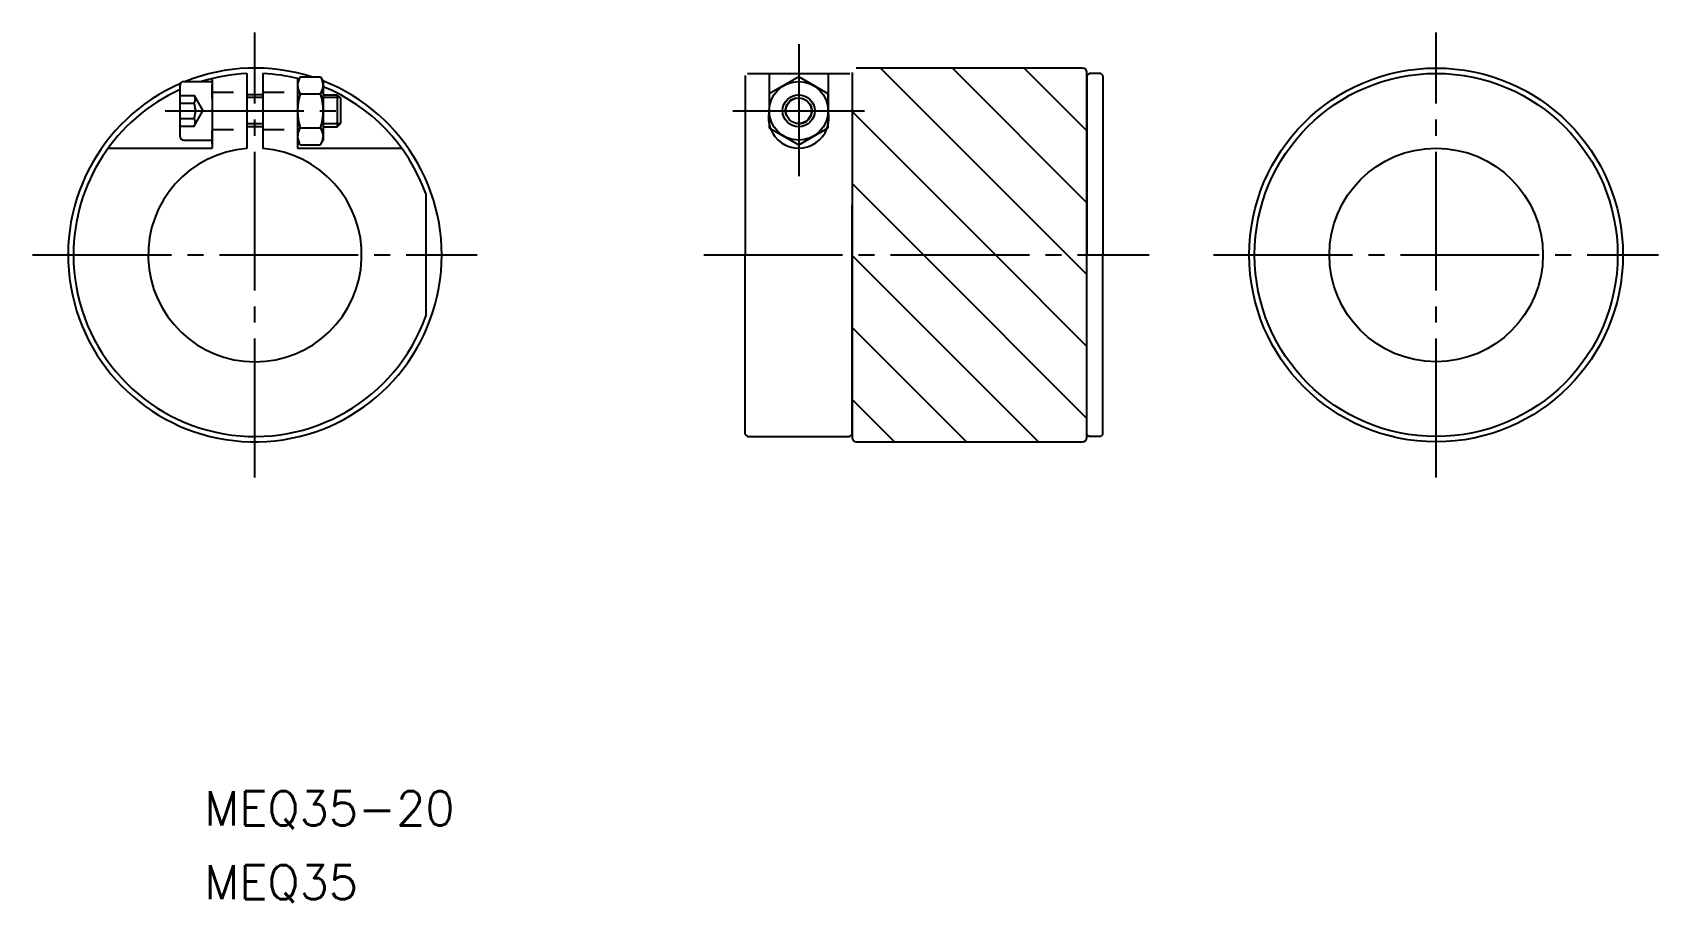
# Model space of a CAD drawing. Extents: x 50 to 202, y 119 to 201.
import ezdxf

# ---------------------------------------------------------------- set-up
doc = ezdxf.new("R2010")
doc.units = 0
doc.linetypes.add('CENTER', pattern=[17.5, 13, -1.5, 1.5, -1.5])
doc.linetypes.add('DASHED', pattern=[3.5, 2, -1.5])
doc.layers.get('0').update_dxf_attribs({"linetype": 'CONTINUOUS'})
doc.layers.add('CENTER', color=1, linetype='CENTER')
doc.layers.add('中心', color=1, linetype='CENTER')
doc.styles.get("Standard").update_dxf_attribs({"font": 'txt.shx', "bigfont": '@extfont2.shx'})

# ---------------------------------------------------------------- blocks, each defined once
blk = doc.blocks.new('*X2')
at = {"color": 0, "linetype": 'CONTINUOUS'}
for p, q in [((306.67, 624.65), (289.17, 642.15)), ((308.51, 629.54), (295.91, 642.15)), ((308.51, 636.28), (302.64, 642.15)), ((299.94, 624.65), (286.51, 638.07)), ((293.2, 624.65), (286.51, 631.34)), ((303.97, 607.15), (286.51, 624.6)), ((308.51, 609.34), (293.2, 624.65)), ((308.51, 616.07), (299.94, 624.65)), ((308.51, 622.81), (306.67, 624.65)), ((297.23, 607.15), (286.51, 617.87)), ((290.5, 607.15), (286.51, 611.13))]:
    blk.add_line(p, q, dxfattribs=at)

msp = doc.modelspace()

# ---------------------------------------------------------------- linework, layer by layer
at = {"color": 7, "linetype": 'CONTINUOUS'}
for p, q in [((69.98, 196.76), (69.98, 189.75)), ((71.48, 196.76), (71.48, 189.75)), ((116.66, 196.58), (116.66, 179.78)), ((116.86, 196.78), (126.46, 196.78)), ((118.91, 196.78), (118.91, 193.28)), ((124.41, 196.78), (124.41, 193.28)), ((126.66, 196.88), (126.66, 162.68)), ((148.26, 197.28), (127.06, 197.28)), ((148.66, 162.68), (148.66, 196.88)), ((148.86, 196.78), (148.66, 196.58)), ((148.66, 196.58), (148.66, 179.78)), ((149.96, 196.78), (148.86, 196.78)), ((150.16, 196.58), (149.96, 196.78)), ((150.16, 196.58), (150.16, 179.78)), ((66.73, 196.3), (66.73, 189.78)), ((74.97, 196.46), (74.73, 196.03)), ((74.73, 196.3), (74.73, 189.78)), ((74.73, 196.03), (74.73, 190.53)), ((74.97, 196.46), (76.88, 196.46)), ((76.88, 196.46), (77.13, 196.03)), ((77.13, 196.03), (77.13, 190.53)), ((121.66, 196.45), (118.91, 194.87)), ((124.41, 194.87), (121.66, 196.45)), ((71.48, 194.78), (69.98, 194.78)), ((74.97, 194.87), (76.88, 194.87)), ((77.13, 194.78), (78.42, 194.78)), ((78.42, 194.78), (78.73, 194.48)), ((78.42, 194.78), (78.42, 191.78)), ((78.73, 194.48), (78.73, 192.09)), ((118.91, 194.87), (118.91, 191.69)), ((124.41, 191.69), (124.41, 194.87)), ((78.42, 191.78), (78.73, 192.09)), ((71.48, 191.78), (69.98, 191.78)), ((74.97, 191.69), (76.88, 191.69)), ((76.88, 190.1), (77.13, 190.53)), ((77.13, 191.78), (78.42, 191.78)), ((118.91, 191.69), (121.66, 190.1)), ((121.66, 190.1), (124.41, 191.69)), ((56.98, 189.78), (66.73, 189.78)), ((74.73, 189.78), (84.48, 189.78)), ((74.97, 190.1), (76.88, 190.1)), ((86.73, 185.52), (86.73, 174.03)), ((126.66, 162.98), (126.66, 184.47)), ((116.66, 162.98), (116.66, 179.78)), ((148.66, 162.98), (148.66, 179.78)), ((150.16, 162.98), (150.16, 179.78)), ((116.66, 162.98), (116.86, 162.78)), ((126.46, 162.78), (126.66, 162.98)), ((148.86, 162.78), (148.66, 162.98)), ((150.16, 162.98), (149.96, 162.78)), ((116.86, 162.78), (126.46, 162.78)), ((127.06, 162.28), (148.26, 162.28)), ((149.96, 162.78), (148.86, 162.78))]:
    msp.add_line(p, q, dxfattribs=at)
at = {"color": 7}
for p, q in [((63.73, 190.83), (63.73, 195.73)), ((64.03, 196.03), (66.73, 196.03)), ((66.73, 194.45), (66.73, 195.7)), ((64.03, 190.53), (66.73, 190.53)), ((66.73, 190.2), (66.73, 191.45)), ((74.97, 190.1), (74.73, 190.53))]:
    msp.add_line(p, q, dxfattribs=at)
at = {"color": 3, "linetype": 'DASHED'}
for p, q in [((66.73, 195.03), (69.98, 195.03)), ((71.48, 195.03), (74.73, 195.03)), ((63.73, 194.72), (65.03, 194.72)), ((63.73, 194), (65.03, 194)), ((65.03, 194.72), (65.86, 193.28)), ((63.73, 192.56), (65.03, 192.56)), ((65.03, 191.83), (65.86, 193.28)), ((63.73, 191.83), (65.03, 191.83)), ((66.73, 191.53), (69.98, 191.53)), ((71.48, 191.53), (74.73, 191.53))]:
    msp.add_line(p, q, dxfattribs=at)
at = {"color": 3, "linetype": 'CONTINUOUS'}
for p, q in [((71.48, 194.51), (69.98, 194.51)), ((78.69, 194.51), (77.13, 194.51)), ((71.48, 192.05), (69.98, 192.05)), ((78.69, 192.05), (77.13, 192.05))]:
    msp.add_line(p, q, dxfattribs=at)
at = {"color": 7, "linetype": 'CONTINUOUS'}
for centre, radius in [((181.37, 179.78), 17.5), ((181.37, 179.78), 17), ((121.66, 193.28), 2.75), ((121.66, 193.28), 1.5), ((181.37, 179.78), 10)]:
    msp.add_circle(centre, radius, dxfattribs=at)
at = {"color": 3, "linetype": 'DASHED'}
msp.add_circle((121.66, 193.28), 1.23, dxfattribs=at)
at = {"color": 3, "linetype": 'CONTINUOUS'}
msp.add_circle((121.66, 193.28), 1.2, dxfattribs=at)
at = {"color": 7, "linetype": 'CONTINUOUS'}
for centre, radius, start, end in [((70.73, 179.78), 17.5, 72.3639, 111.7868), ((70.73, 179.78), 17, 92.5286, 107.0826), ((70.73, 179.78), 17, 75.9148, 87.4714), ((148.26, 196.88), 0.4, 360, 90), ((70.73, 179.78), 17.5, 113.522, 68.6442), ((70.73, 179.78), 17, 114.3157, 180), ((76.13, 195.66), 1.4, 154.4385, 214.4385), ((75.72, 195.66), 1.4, 325.5615, 25.5615), ((70.73, 179.78), 17, 19.7499, 67.8848), ((79.97, 193.28), 5.25, 162.383, 197.617), ((71.88, 193.28), 5.25, 342.383, 17.617), ((121.66, 192.61), 2.83, 166.5379, 13.7154), ((76.13, 190.9), 1.4, 145.5615, 205.5615), ((75.72, 190.9), 1.4, 334.4385, 34.4385), ((70.73, 179.78), 10, 94.3012, 85.6988), ((70.73, 179.78), 17, 180, 340.2501), ((127.06, 162.68), 0.4, 180, 270), ((148.26, 162.68), 0.4, 270, 360)]:
    msp.add_arc(centre, radius, start, end, dxfattribs=at)
at = {"color": 7}
for centre, start, end in [((64.03, 195.73), 90, 180), ((64.03, 190.83), 180, 270)]:
    msp.add_arc(centre, 0.3, start, end, dxfattribs=at)
at = {"color": 3, "linetype": 'DASHED'}
for centre, radius, start, end in [((64.56, 194.36), 0.588, 322.1211, 37.8789), ((62.99, 193.28), 2.17, 340.5288, 19.4712), ((64.56, 192.19), 0.588, 322.1211, 37.8789)]:
    msp.add_arc(centre, radius, start, end, dxfattribs=at)
at = {"layer": 'CENTER', "color": 1, "linetype": 'CENTER'}
for p, q in [((70.73, 158.95), (70.73, 200.61)), ((121.66, 199.51), (121.66, 187.15)), ((62.31, 193.28), (79.73, 193.28)), ((115.49, 193.28), (127.84, 193.28)), ((49.9, 179.78), (91.56, 179.78))]:
    msp.add_line(p, q, dxfattribs=at)
at = {"layer": '中心'}
for p, q in [((181.37, 158.95), (181.37, 200.61)), ((112.77, 179.78), (154.5, 179.78)), ((160.53, 179.78), (202.2, 179.78))]:
    msp.add_line(p, q, dxfattribs=at)

# ---------------------------------------------------------------- block references
at = {"color": 7, "linetype": 'CONTINUOUS'}
msp.add_blockref('*X2', (-159.85, -444.87), dxfattribs=at)

# ---------------------------------------------------------------- texts
for s, p in [('MEQ35-20', (65.99, 126.36)), ('MEQ35', (65.99, 119.45))]:
    msp.add_text(s, height=3.2, dxfattribs=at).set_placement(p)

doc.saveas('drawing.dxf')
